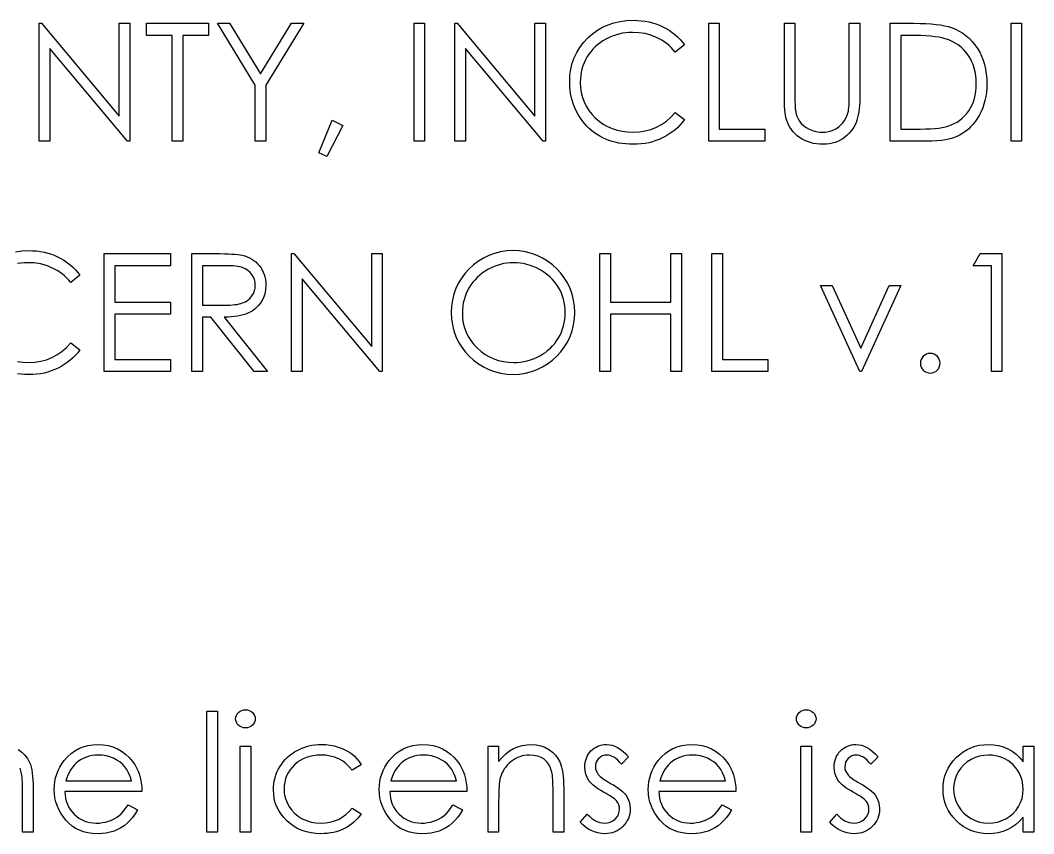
# Model space of a CAD drawing. Header units: millimetres. Extents: x -115 to 178, y -25 to 102.
# Drawn here: x -77.58 to -47.5, y 50.33 to 74.46 of the extents above; entities that cross this region are included whole.
import ezdxf

# ---------------------------------------------------------------- set-up
doc = ezdxf.new("R2010")
doc.units = ezdxf.units.MM

msp = doc.modelspace()

# ---------------------------------------------------------------- linework, layer by layer
at = {"color": 7, "linetype": 'Continuous', "flags": 128}
for points in [[(-77.021, 70.87), (-77.021, 74.37), (-77.021, 74.37), (-76.955, 74.37), (-76.955, 74.37), (-74.643, 71.616), (-74.643, 71.616), (-74.643, 74.37), (-74.643, 74.37), (-74.329, 74.37), (-74.329, 74.37), (-74.329, 70.87), (-74.329, 70.87), (-74.4, 70.87), (-74.4, 70.87), (-76.707, 73.619), (-76.707, 73.619), (-76.707, 70.87), (-76.707, 70.87), (-77.021, 70.87)], [(-73.835, 74.011), (-73.835, 74.37), (-73.835, 74.37), (-71.995, 74.37), (-71.995, 74.37), (-71.995, 74.011), (-71.995, 74.011), (-72.758, 74.011), (-72.758, 74.011), (-72.758, 70.87), (-72.758, 70.87), (-73.072, 70.87), (-73.072, 70.87), (-73.072, 74.011), (-73.072, 74.011), (-73.835, 74.011)], [(-71.726, 74.37), (-71.366, 74.37), (-71.366, 74.37), (-70.447, 72.867), (-70.447, 72.867), (-69.528, 74.37), (-69.528, 74.37), (-69.168, 74.37), (-69.168, 74.37), (-70.29, 72.534), (-70.29, 72.534), (-70.29, 70.87), (-70.29, 70.87), (-70.604, 70.87), (-70.604, 70.87), (-70.604, 72.534), (-70.604, 72.534), (-71.726, 74.37)], [(-65.893, 74.37), (-65.579, 74.37), (-65.579, 74.37), (-65.579, 70.87), (-65.579, 70.87), (-65.893, 70.87), (-65.893, 70.87), (-65.893, 74.37)], [(-64.681, 70.87), (-64.681, 74.37), (-64.681, 74.37), (-64.615, 74.37), (-64.615, 74.37), (-62.303, 71.616), (-62.303, 71.616), (-62.303, 74.37), (-62.303, 74.37), (-61.989, 74.37), (-61.989, 74.37), (-61.989, 70.87), (-61.989, 70.87), (-62.06, 70.87), (-62.06, 70.87), (-64.367, 73.619), (-64.367, 73.619), (-64.367, 70.87), (-64.367, 70.87), (-64.681, 70.87)], [(-57.861, 73.728), (-58.136, 73.518), (-58.136, 73.518), (-58.195, 73.587), (-58.258, 73.653), (-58.323, 73.714), (-58.391, 73.77), (-58.462, 73.822), (-58.536, 73.87), (-58.613, 73.913), (-58.693, 73.953), (-58.86, 74.018), (-59.034, 74.064), (-59.217, 74.092), (-59.407, 74.101), (-59.407, 74.101), (-59.513, 74.098), (-59.616, 74.089), (-59.718, 74.073), (-59.817, 74.051), (-59.915, 74.023), (-60.01, 73.99), (-60.104, 73.949), (-60.195, 73.903), (-60.284, 73.851), (-60.366, 73.795), (-60.444, 73.735), (-60.517, 73.67), (-60.585, 73.601), (-60.648, 73.528), (-60.705, 73.451), (-60.758, 73.369), (-60.805, 73.284), (-60.845, 73.197), (-60.879, 73.107), (-60.907, 73.014), (-60.929, 72.918), (-60.944, 72.821), (-60.954, 72.72), (-60.957, 72.617), (-60.957, 72.617), (-60.95, 72.462), (-60.929, 72.314), (-60.894, 72.172), (-60.845, 72.038), (-60.783, 71.909), (-60.706, 71.787), (-60.615, 71.671), (-60.511, 71.562), (-60.396, 71.464), (-60.273, 71.377), (-60.144, 71.305), (-60.007, 71.246), (-59.862, 71.199), (-59.711, 71.166), (-59.552, 71.146), (-59.386, 71.14), (-59.386, 71.14), (-59.203, 71.149), (-59.027, 71.176), (-58.86, 71.222), (-58.699, 71.286), (-58.547, 71.368), (-58.402, 71.468), (-58.265, 71.586), (-58.136, 71.723), (-58.136, 71.723), (-57.861, 71.515), (-57.861, 71.515), (-57.928, 71.43), (-58, 71.349), (-58.075, 71.274), (-58.154, 71.204), (-58.237, 71.138), (-58.325, 71.078), (-58.417, 71.023), (-58.512, 70.972), (-58.611, 70.927), (-58.713, 70.889), (-58.817, 70.856), (-58.925, 70.828), (-59.035, 70.807), (-59.149, 70.793), (-59.264, 70.784), (-59.384, 70.781), (-59.384, 70.781), (-59.496, 70.783), (-59.606, 70.791), (-59.713, 70.802), (-59.817, 70.819), (-59.918, 70.84), (-60.015, 70.867), (-60.11, 70.898), (-60.202, 70.934), (-60.291, 70.974), (-60.376, 71.02), (-60.459, 71.07), (-60.539, 71.125), (-60.615, 71.185), (-60.689, 71.249), (-60.76, 71.318), (-60.827, 71.393), (-60.827, 71.393), (-60.931, 71.525), (-61.021, 71.665), (-61.098, 71.811), (-61.16, 71.964), (-61.209, 72.123), (-61.243, 72.289), (-61.264, 72.461), (-61.271, 72.641), (-61.271, 72.641), (-61.263, 72.829), (-61.237, 73.01), (-61.195, 73.183), (-61.136, 73.349), (-61.061, 73.507), (-60.969, 73.657), (-60.86, 73.8), (-60.734, 73.935), (-60.595, 74.058), (-60.449, 74.165), (-60.293, 74.255), (-60.129, 74.329), (-59.956, 74.387), (-59.775, 74.427), (-59.585, 74.452), (-59.388, 74.46), (-59.388, 74.46), (-59.267, 74.457), (-59.149, 74.448), (-59.035, 74.433), (-58.924, 74.412), (-58.815, 74.385), (-58.709, 74.352), (-58.606, 74.312), (-58.506, 74.267), (-58.41, 74.217), (-58.319, 74.162), (-58.231, 74.101), (-58.148, 74.037), (-58.07, 73.967), (-57.995, 73.892), (-57.926, 73.812), (-57.861, 73.728)], [(-57.143, 74.37), (-56.829, 74.37), (-56.829, 74.37), (-56.829, 71.229), (-56.829, 71.229), (-55.482, 71.229), (-55.482, 71.229), (-55.482, 70.87), (-55.482, 70.87), (-57.143, 70.87), (-57.143, 70.87), (-57.143, 74.37)], [(-54.899, 74.37), (-54.585, 74.37), (-54.585, 74.37), (-54.585, 72.273), (-54.585, 72.273), (-54.585, 72.184), (-54.584, 72.104), (-54.583, 72.033), (-54.582, 71.971), (-54.579, 71.917), (-54.577, 71.872), (-54.575, 71.835), (-54.571, 71.808), (-54.571, 71.808), (-54.553, 71.71), (-54.528, 71.619), (-54.492, 71.538), (-54.45, 71.464), (-54.396, 71.398), (-54.329, 71.337), (-54.249, 71.283), (-54.157, 71.233), (-54.058, 71.192), (-53.96, 71.163), (-53.86, 71.145), (-53.761, 71.14), (-53.761, 71.14), (-53.675, 71.145), (-53.591, 71.158), (-53.509, 71.181), (-53.428, 71.213), (-53.352, 71.253), (-53.282, 71.3), (-53.219, 71.355), (-53.162, 71.416), (-53.113, 71.484), (-53.069, 71.56), (-53.034, 71.641), (-53.005, 71.73), (-53.005, 71.73), (-52.997, 71.767), (-52.99, 71.813), (-52.984, 71.869), (-52.979, 71.932), (-52.975, 72.004), (-52.972, 72.086), (-52.97, 72.175), (-52.97, 72.273), (-52.97, 72.273), (-52.97, 74.37), (-52.97, 74.37), (-52.656, 74.37), (-52.656, 74.37), (-52.656, 72.257), (-52.656, 72.257), (-52.657, 72.142), (-52.661, 72.034), (-52.668, 71.93), (-52.678, 71.832), (-52.691, 71.741), (-52.705, 71.654), (-52.724, 71.573), (-52.745, 71.498), (-52.769, 71.427), (-52.8, 71.358), (-52.836, 71.292), (-52.877, 71.228), (-52.925, 71.166), (-52.977, 71.107), (-53.036, 71.049), (-53.099, 70.995), (-53.167, 70.945), (-53.239, 70.901), (-53.315, 70.864), (-53.393, 70.834), (-53.475, 70.811), (-53.561, 70.794), (-53.65, 70.784), (-53.743, 70.781), (-53.743, 70.781), (-53.844, 70.784), (-53.941, 70.793), (-54.034, 70.809), (-54.124, 70.831), (-54.21, 70.86), (-54.292, 70.894), (-54.37, 70.936), (-54.446, 70.983), (-54.516, 71.035), (-54.579, 71.092), (-54.638, 71.153), (-54.69, 71.218), (-54.735, 71.287), (-54.775, 71.361), (-54.809, 71.438), (-54.837, 71.519), (-54.837, 71.519), (-54.851, 71.575), (-54.864, 71.642), (-54.875, 71.719), (-54.884, 71.806), (-54.89, 71.903), (-54.895, 72.01), (-54.898, 72.128), (-54.899, 72.257), (-54.899, 72.257), (-54.899, 74.37)], [(-51.758, 70.87), (-51.758, 74.37), (-51.758, 74.37), (-51.051, 74.37), (-51.051, 74.37), (-50.867, 74.368), (-50.695, 74.363), (-50.537, 74.353), (-50.391, 74.339), (-50.259, 74.321), (-50.14, 74.3), (-50.034, 74.274), (-49.941, 74.244), (-49.941, 74.244), (-49.82, 74.196), (-49.707, 74.139), (-49.599, 74.074), (-49.499, 74.001), (-49.406, 73.919), (-49.319, 73.83), (-49.239, 73.732), (-49.166, 73.626), (-49.1, 73.513), (-49.043, 73.395), (-48.996, 73.272), (-48.956, 73.144), (-48.926, 73.01), (-48.904, 72.87), (-48.891, 72.726), (-48.886, 72.576), (-48.886, 72.576), (-48.89, 72.447), (-48.9, 72.321), (-48.917, 72.2), (-48.942, 72.082), (-48.973, 71.968), (-49.011, 71.858), (-49.056, 71.752), (-49.108, 71.651), (-49.165, 71.554), (-49.226, 71.464), (-49.292, 71.38), (-49.362, 71.304), (-49.436, 71.233), (-49.514, 71.169), (-49.597, 71.112), (-49.683, 71.06), (-49.775, 71.016), (-49.877, 70.977), (-49.988, 70.945), (-50.107, 70.918), (-50.235, 70.897), (-50.373, 70.882), (-50.519, 70.873), (-50.673, 70.87), (-50.673, 70.87), (-51.758, 70.87)], [(-48.168, 74.37), (-47.854, 74.37), (-47.854, 74.37), (-47.854, 70.87), (-47.854, 70.87), (-48.168, 70.87), (-48.168, 70.87), (-48.168, 74.37)], [(-51.444, 71.229), (-51.042, 71.229), (-51.042, 71.229), (-50.869, 71.231), (-50.709, 71.235), (-50.563, 71.242), (-50.432, 71.252), (-50.313, 71.264), (-50.209, 71.279), (-50.118, 71.297), (-50.042, 71.318), (-50.042, 71.318), (-49.946, 71.354), (-49.856, 71.394), (-49.771, 71.442), (-49.692, 71.495), (-49.618, 71.555), (-49.548, 71.622), (-49.484, 71.694), (-49.425, 71.774), (-49.373, 71.858), (-49.327, 71.947), (-49.288, 72.041), (-49.257, 72.139), (-49.232, 72.242), (-49.214, 72.349), (-49.204, 72.461), (-49.2, 72.577), (-49.2, 72.577), (-49.204, 72.7), (-49.216, 72.817), (-49.235, 72.93), (-49.261, 73.039), (-49.296, 73.144), (-49.338, 73.243), (-49.387, 73.338), (-49.444, 73.429), (-49.508, 73.514), (-49.578, 73.592), (-49.654, 73.662), (-49.735, 73.727), (-49.823, 73.784), (-49.917, 73.834), (-50.017, 73.877), (-50.122, 73.913), (-50.122, 73.913), (-50.211, 73.936), (-50.312, 73.956), (-50.427, 73.973), (-50.554, 73.987), (-50.695, 73.997), (-50.849, 74.005), (-51.017, 74.01), (-51.198, 74.011), (-51.198, 74.011), (-51.444, 74.011), (-51.444, 74.011), (-51.444, 71.229)], [(-68.323, 71.499), (-68.002, 71.343), (-68.002, 71.343), (-68.484, 70.422), (-68.484, 70.422), (-68.72, 70.524), (-68.72, 70.524), (-68.323, 71.499)], [(-77.724, 67.594), (-77.534, 67.618), (-77.336, 67.627), (-77.336, 67.627), (-77.216, 67.624), (-77.098, 67.615), (-76.984, 67.6), (-76.872, 67.579), (-76.764, 67.552), (-76.658, 67.518), (-76.555, 67.479), (-76.455, 67.434), (-76.359, 67.384), (-76.267, 67.328), (-76.18, 67.268), (-76.097, 67.203), (-76.018, 67.133), (-75.944, 67.059), (-75.875, 66.979), (-75.809, 66.895)], [(-75.091, 67.537), (-73.117, 67.537), (-73.117, 67.537), (-73.117, 67.178), (-73.117, 67.178), (-74.777, 67.178), (-74.777, 67.178), (-74.777, 66.101), (-74.777, 66.101), (-73.117, 66.101), (-73.117, 66.101), (-73.117, 65.742), (-73.117, 65.742), (-74.777, 65.742), (-74.777, 65.742), (-74.777, 64.396), (-74.777, 64.396), (-73.117, 64.396), (-73.117, 64.396), (-73.117, 64.037), (-73.117, 64.037), (-75.091, 64.037), (-75.091, 64.037), (-75.091, 67.537)], [(-72.489, 67.537), (-71.788, 67.537), (-71.788, 67.537), (-71.648, 67.536), (-71.519, 67.534), (-71.403, 67.53), (-71.298, 67.525), (-71.204, 67.518), (-71.123, 67.51), (-71.053, 67.501), (-70.995, 67.489), (-70.995, 67.489), (-70.919, 67.469), (-70.846, 67.443), (-70.777, 67.412), (-70.712, 67.377), (-70.65, 67.335), (-70.592, 67.289), (-70.537, 67.238), (-70.486, 67.181), (-70.44, 67.121), (-70.4, 67.056), (-70.367, 66.989), (-70.339, 66.918), (-70.318, 66.844), (-70.302, 66.767), (-70.293, 66.685), (-70.29, 66.601), (-70.29, 66.601), (-70.299, 66.462), (-70.325, 66.331), (-70.368, 66.209), (-70.428, 66.096), (-70.505, 65.993), (-70.596, 65.904), (-70.702, 65.829), (-70.823, 65.766), (-70.89, 65.74), (-70.963, 65.717), (-71.042, 65.698), (-71.128, 65.682), (-71.22, 65.669), (-71.317, 65.66), (-71.421, 65.655), (-71.531, 65.653), (-71.531, 65.653), (-70.245, 64.037), (-70.245, 64.037), (-70.634, 64.037), (-70.634, 64.037), (-71.92, 65.653), (-71.92, 65.653), (-72.175, 65.653), (-72.175, 65.653), (-72.175, 64.037), (-72.175, 64.037), (-72.489, 64.037), (-72.489, 64.037), (-72.489, 67.537)], [(-69.527, 64.037), (-69.527, 67.537), (-69.527, 67.537), (-69.461, 67.537), (-69.461, 67.537), (-67.149, 64.782), (-67.149, 64.782), (-67.149, 67.537), (-67.149, 67.537), (-66.835, 67.537), (-66.835, 67.537), (-66.835, 64.037), (-66.835, 64.037), (-66.907, 64.037), (-66.907, 64.037), (-69.213, 66.786), (-69.213, 66.786), (-69.213, 64.037), (-69.213, 64.037), (-69.527, 64.037)], [(-60.373, 67.537), (-60.059, 67.537), (-60.059, 67.537), (-60.059, 66.101), (-60.059, 66.101), (-58.265, 66.101), (-58.265, 66.101), (-58.265, 67.537), (-58.265, 67.537), (-57.95, 67.537), (-57.95, 67.537), (-57.95, 64.037), (-57.95, 64.037), (-58.265, 64.037), (-58.265, 64.037), (-58.265, 65.742), (-58.265, 65.742), (-60.059, 65.742), (-60.059, 65.742), (-60.059, 64.037), (-60.059, 64.037), (-60.373, 64.037), (-60.373, 64.037), (-60.373, 67.537)], [(-57.053, 67.537), (-56.739, 67.537), (-56.739, 67.537), (-56.739, 64.396), (-56.739, 64.396), (-55.393, 64.396), (-55.393, 64.396), (-55.393, 64.037), (-55.393, 64.037), (-57.053, 64.037), (-57.053, 64.037), (-57.053, 67.537)], [(-49.085, 67.537), (-48.438, 67.537), (-48.438, 67.537), (-48.438, 64.037), (-48.438, 64.037), (-48.752, 64.037), (-48.752, 64.037), (-48.752, 67.178), (-48.752, 67.178), (-49.29, 67.178), (-49.29, 67.178), (-49.085, 67.537)], [(-75.809, 66.895), (-76.084, 66.685), (-76.084, 66.685), (-76.144, 66.754), (-76.206, 66.819), (-76.271, 66.88), (-76.339, 66.937), (-76.411, 66.989), (-76.485, 67.037), (-76.562, 67.08), (-76.642, 67.119), (-76.808, 67.184), (-76.983, 67.231), (-77.165, 67.259), (-77.356, 67.268), (-77.356, 67.268), (-77.461, 67.265), (-77.565, 67.255), (-77.667, 67.24)], [(-72.175, 67.178), (-72.175, 66.011), (-72.175, 66.011), (-71.534, 66.007), (-71.534, 66.007), (-71.444, 66.007), (-71.36, 66.011), (-71.282, 66.016), (-71.21, 66.023), (-71.144, 66.032), (-71.085, 66.043), (-71.031, 66.056), (-70.983, 66.072), (-70.899, 66.11), (-70.824, 66.157), (-70.759, 66.214), (-70.705, 66.281), (-70.66, 66.355), (-70.63, 66.433), (-70.611, 66.516), (-70.604, 66.602), (-70.604, 66.602), (-70.611, 66.686), (-70.63, 66.767), (-70.662, 66.843), (-70.706, 66.915), (-70.761, 66.981), (-70.823, 67.037), (-70.893, 67.082), (-70.972, 67.117), (-71.017, 67.131), (-71.068, 67.144), (-71.126, 67.154), (-71.19, 67.163), (-71.263, 67.17), (-71.341, 67.175), (-71.427, 67.177), (-71.519, 67.178), (-71.519, 67.178), (-72.175, 67.178)], [(-62.938, 67.268), (-63.038, 67.265), (-63.136, 67.255), (-63.233, 67.24), (-63.328, 67.218), (-63.422, 67.189), (-63.515, 67.155), (-63.606, 67.114), (-63.697, 67.067), (-63.784, 67.016), (-63.866, 66.959), (-63.943, 66.898), (-64.015, 66.833), (-64.082, 66.763), (-64.146, 66.689), (-64.203, 66.611), (-64.256, 66.528), (-64.303, 66.443), (-64.344, 66.354), (-64.378, 66.263), (-64.406, 66.17), (-64.429, 66.075), (-64.444, 65.976), (-64.454, 65.876), (-64.457, 65.773), (-64.457, 65.773), (-64.45, 65.622), (-64.429, 65.477), (-64.394, 65.338), (-64.345, 65.205), (-64.283, 65.077), (-64.207, 64.956), (-64.116, 64.841), (-64.012, 64.731), (-63.897, 64.632), (-63.777, 64.545), (-63.652, 64.473), (-63.521, 64.413), (-63.383, 64.366), (-63.241, 64.333), (-63.092, 64.313), (-62.938, 64.306), (-62.938, 64.306), (-62.834, 64.309), (-62.733, 64.318), (-62.633, 64.334), (-62.534, 64.355), (-62.438, 64.383), (-62.344, 64.416), (-62.253, 64.456), (-62.162, 64.501), (-62.075, 64.552), (-61.993, 64.608), (-61.917, 64.668), (-61.844, 64.733), (-61.777, 64.801), (-61.715, 64.875), (-61.658, 64.953), (-61.605, 65.036), (-61.558, 65.122), (-61.518, 65.21), (-61.483, 65.301), (-61.455, 65.394), (-61.434, 65.489), (-61.418, 65.587), (-61.408, 65.687), (-61.406, 65.789), (-61.406, 65.789), (-61.408, 65.891), (-61.418, 65.99), (-61.434, 66.087), (-61.455, 66.182), (-61.483, 66.274), (-61.518, 66.363), (-61.558, 66.45), (-61.605, 66.535), (-61.658, 66.616), (-61.715, 66.693), (-61.779, 66.766), (-61.846, 66.835), (-61.919, 66.899), (-61.997, 66.959), (-62.08, 67.016), (-62.168, 67.067), (-62.26, 67.114), (-62.353, 67.155), (-62.447, 67.189), (-62.542, 67.218), (-62.64, 67.24), (-62.738, 67.255), (-62.837, 67.265), (-62.938, 67.268)], [(-53.822, 66.595), (-53.482, 66.595), (-53.482, 66.595), (-52.633, 64.733), (-52.633, 64.733), (-51.784, 66.595), (-51.784, 66.595), (-51.444, 66.595), (-51.444, 66.595), (-52.611, 64.037), (-52.611, 64.037), (-52.656, 64.037), (-52.656, 64.037), (-53.822, 66.595)], [(-77.66, 64.333), (-77.501, 64.313), (-77.334, 64.306), (-77.334, 64.306), (-77.151, 64.315), (-76.976, 64.343), (-76.808, 64.388), (-76.648, 64.452), (-76.496, 64.534), (-76.351, 64.634), (-76.214, 64.753), (-76.084, 64.89), (-76.084, 64.89), (-75.809, 64.681), (-75.809, 64.681), (-75.877, 64.597), (-75.948, 64.516), (-76.023, 64.441), (-76.102, 64.371), (-76.186, 64.305), (-76.274, 64.245), (-76.365, 64.189), (-76.461, 64.139), (-76.56, 64.094), (-76.661, 64.055), (-76.766, 64.022), (-76.874, 63.995), (-76.984, 63.974), (-77.097, 63.959), (-77.213, 63.95), (-77.332, 63.947), (-77.332, 63.947), (-77.445, 63.949), (-77.555, 63.957), (-77.662, 63.969)], [(-72.04, 53.96), (-71.726, 53.96), (-71.726, 53.96), (-71.726, 50.37), (-71.726, 50.37), (-72.04, 50.37), (-72.04, 50.37), (-72.04, 53.96)], [(-70.897, 54.005), (-70.839, 54), (-70.785, 53.985), (-70.735, 53.96), (-70.691, 53.926), (-70.653, 53.884), (-70.626, 53.838), (-70.61, 53.788), (-70.604, 53.734), (-70.604, 53.734), (-70.61, 53.682), (-70.626, 53.633), (-70.653, 53.587), (-70.691, 53.546), (-70.735, 53.511), (-70.785, 53.486), (-70.839, 53.472), (-70.897, 53.467), (-70.897, 53.467), (-70.955, 53.472), (-71.007, 53.486), (-71.057, 53.511), (-71.102, 53.546), (-71.139, 53.587), (-71.166, 53.633), (-71.182, 53.682), (-71.188, 53.734), (-71.188, 53.734), (-71.182, 53.788), (-71.166, 53.838), (-71.139, 53.884), (-71.102, 53.926), (-71.057, 53.96), (-71.007, 53.985), (-70.955, 54), (-70.897, 54.005)], [(-54.25, 54.005), (-54.192, 54), (-54.138, 53.985), (-54.088, 53.96), (-54.043, 53.926), (-54.005, 53.884), (-53.979, 53.838), (-53.962, 53.788), (-53.957, 53.734), (-53.957, 53.734), (-53.962, 53.682), (-53.979, 53.633), (-54.005, 53.587), (-54.043, 53.546), (-54.088, 53.511), (-54.138, 53.486), (-54.192, 53.472), (-54.25, 53.467), (-54.25, 53.467), (-54.307, 53.472), (-54.36, 53.486), (-54.41, 53.511), (-54.455, 53.546), (-54.492, 53.587), (-54.518, 53.633), (-54.535, 53.682), (-54.54, 53.734), (-54.54, 53.734), (-54.535, 53.788), (-54.518, 53.838), (-54.492, 53.884), (-54.455, 53.926), (-54.41, 53.96), (-54.36, 53.985), (-54.307, 54), (-54.25, 54.005)], [(-74.383, 51.178), (-74.104, 51.032), (-74.104, 51.032), (-74.173, 50.915), (-74.247, 50.809), (-74.325, 50.715), (-74.409, 50.634), (-74.498, 50.563), (-74.592, 50.502), (-74.693, 50.448), (-74.798, 50.404), (-74.909, 50.37), (-75.028, 50.345), (-75.153, 50.331), (-75.286, 50.326), (-75.286, 50.326), (-75.433, 50.332), (-75.572, 50.351), (-75.702, 50.382), (-75.825, 50.427), (-75.938, 50.483), (-76.044, 50.553), (-76.142, 50.635), (-76.231, 50.729), (-76.311, 50.832), (-76.381, 50.938), (-76.439, 51.047), (-76.487, 51.16), (-76.525, 51.276), (-76.551, 51.394), (-76.567, 51.517), (-76.572, 51.642), (-76.572, 51.642), (-76.567, 51.76), (-76.554, 51.875), (-76.531, 51.987), (-76.499, 52.095), (-76.457, 52.2), (-76.407, 52.302), (-76.346, 52.401), (-76.278, 52.496), (-76.278, 52.496), (-76.18, 52.608), (-76.075, 52.705), (-75.962, 52.787), (-75.841, 52.854), (-75.712, 52.906), (-75.575, 52.944), (-75.431, 52.965), (-75.278, 52.973), (-75.278, 52.973), (-75.121, 52.965), (-74.972, 52.941), (-74.831, 52.902), (-74.698, 52.848), (-74.573, 52.777), (-74.457, 52.69), (-74.348, 52.587), (-74.248, 52.47), (-74.248, 52.47), (-74.183, 52.378), (-74.128, 52.281), (-74.08, 52.178), (-74.042, 52.07), (-74.011, 51.956), (-73.989, 51.837), (-73.975, 51.712), (-73.97, 51.582), (-73.97, 51.582), (-76.258, 51.582), (-76.258, 51.582), (-76.252, 51.481), (-76.238, 51.384), (-76.215, 51.292), (-76.184, 51.206), (-76.147, 51.123), (-76.1, 51.046), (-76.046, 50.973), (-75.983, 50.904), (-75.915, 50.842), (-75.842, 50.788), (-75.766, 50.743), (-75.685, 50.706), (-75.601, 50.677), (-75.513, 50.657), (-75.421, 50.644), (-75.325, 50.64), (-75.325, 50.64), (-75.231, 50.643), (-75.139, 50.654), (-75.048, 50.673), (-74.958, 50.699), (-74.872, 50.732), (-74.793, 50.769), (-74.721, 50.811), (-74.655, 50.858), (-74.591, 50.915), (-74.524, 50.988), (-74.455, 51.075), (-74.383, 51.178)], [(-67.463, 52.374), (-67.726, 52.21), (-67.726, 52.21), (-67.815, 52.315), (-67.913, 52.407), (-68.017, 52.484), (-68.129, 52.547), (-68.25, 52.596), (-68.378, 52.631), (-68.514, 52.652), (-68.657, 52.659), (-68.657, 52.659), (-68.772, 52.654), (-68.883, 52.641), (-68.988, 52.618), (-69.088, 52.586), (-69.184, 52.545), (-69.274, 52.494), (-69.36, 52.435), (-69.44, 52.367), (-69.513, 52.292), (-69.576, 52.212), (-69.63, 52.13), (-69.674, 52.043), (-69.708, 51.952), (-69.732, 51.858), (-69.747, 51.759), (-69.752, 51.656), (-69.752, 51.656), (-69.743, 51.522), (-69.716, 51.393), (-69.671, 51.267), (-69.609, 51.145), (-69.53, 51.032), (-69.438, 50.931), (-69.334, 50.845), (-69.215, 50.772), (-69.086, 50.714), (-68.95, 50.673), (-68.807, 50.648), (-68.655, 50.64), (-68.655, 50.64), (-68.516, 50.647), (-68.384, 50.668), (-68.258, 50.703), (-68.138, 50.752), (-68.026, 50.815), (-67.92, 50.892), (-67.819, 50.983), (-67.726, 51.088), (-67.726, 51.088), (-67.463, 50.916), (-67.463, 50.916), (-67.511, 50.848), (-67.563, 50.783), (-67.619, 50.723), (-67.678, 50.667), (-67.742, 50.614), (-67.81, 50.566), (-67.881, 50.521), (-67.956, 50.481), (-68.035, 50.444), (-68.116, 50.413), (-68.199, 50.386), (-68.286, 50.364), (-68.375, 50.347), (-68.468, 50.335), (-68.563, 50.328), (-68.66, 50.326), (-68.66, 50.326), (-68.809, 50.331), (-68.95, 50.349), (-69.086, 50.379), (-69.215, 50.42), (-69.337, 50.474), (-69.454, 50.539), (-69.563, 50.616), (-69.666, 50.705), (-69.76, 50.802), (-69.841, 50.905), (-69.909, 51.013), (-69.966, 51.126), (-70.01, 51.244), (-70.041, 51.367), (-70.059, 51.495), (-70.066, 51.628), (-70.066, 51.628), (-70.063, 51.719), (-70.054, 51.808), (-70.04, 51.895), (-70.019, 51.981), (-69.993, 52.065), (-69.961, 52.148), (-69.923, 52.228), (-69.879, 52.308), (-69.83, 52.384), (-69.777, 52.456), (-69.719, 52.524), (-69.657, 52.587), (-69.591, 52.646), (-69.52, 52.7), (-69.445, 52.751), (-69.365, 52.797), (-69.283, 52.838), (-69.197, 52.874), (-69.109, 52.904), (-69.019, 52.929), (-68.926, 52.948), (-68.832, 52.962), (-68.734, 52.97), (-68.634, 52.973), (-68.634, 52.973), (-68.509, 52.968), (-68.385, 52.953), (-68.263, 52.93), (-68.144, 52.895), (-68.03, 52.853), (-67.925, 52.805), (-67.83, 52.751), (-67.743, 52.692), (-67.664, 52.625), (-67.591, 52.55), (-67.524, 52.466), (-67.463, 52.374)], [(-64.736, 51.178), (-64.457, 51.032), (-64.457, 51.032), (-64.526, 50.915), (-64.599, 50.809), (-64.678, 50.715), (-64.762, 50.634), (-64.851, 50.563), (-64.945, 50.502), (-65.045, 50.448), (-65.15, 50.404), (-65.262, 50.37), (-65.38, 50.345), (-65.506, 50.331), (-65.638, 50.326), (-65.638, 50.326), (-65.785, 50.332), (-65.924, 50.351), (-66.055, 50.382), (-66.177, 50.427), (-66.291, 50.483), (-66.397, 50.553), (-66.495, 50.635), (-66.584, 50.729), (-66.664, 50.832), (-66.733, 50.938), (-66.792, 51.047), (-66.839, 51.16), (-66.877, 51.276), (-66.904, 51.394), (-66.919, 51.517), (-66.925, 51.642), (-66.925, 51.642), (-66.92, 51.76), (-66.907, 51.875), (-66.883, 51.987), (-66.851, 52.095), (-66.81, 52.2), (-66.759, 52.302), (-66.699, 52.401), (-66.63, 52.496), (-66.63, 52.496), (-66.533, 52.608), (-66.428, 52.705), (-66.315, 52.787), (-66.194, 52.854), (-66.065, 52.906), (-65.928, 52.944), (-65.783, 52.965), (-65.631, 52.973), (-65.631, 52.973), (-65.473, 52.965), (-65.324, 52.941), (-65.183, 52.902), (-65.051, 52.848), (-64.926, 52.777), (-64.809, 52.69), (-64.701, 52.587), (-64.601, 52.47), (-64.601, 52.47), (-64.536, 52.378), (-64.481, 52.281), (-64.433, 52.178), (-64.394, 52.07), (-64.364, 51.956), (-64.341, 51.837), (-64.328, 51.712), (-64.322, 51.582), (-64.322, 51.582), (-66.611, 51.582), (-66.611, 51.582), (-66.604, 51.481), (-66.59, 51.384), (-66.568, 51.292), (-66.537, 51.206), (-66.499, 51.123), (-66.453, 51.046), (-66.398, 50.973), (-66.336, 50.904), (-66.267, 50.842), (-66.195, 50.788), (-66.118, 50.743), (-66.038, 50.706), (-65.954, 50.677), (-65.865, 50.657), (-65.774, 50.644), (-65.677, 50.64), (-65.677, 50.64), (-65.584, 50.643), (-65.492, 50.654), (-65.401, 50.673), (-65.311, 50.699), (-65.225, 50.732), (-65.145, 50.769), (-65.073, 50.811), (-65.007, 50.858), (-64.943, 50.915), (-64.877, 50.988), (-64.807, 51.075), (-64.736, 51.178)], [(-63.694, 52.928), (-63.38, 52.928), (-63.38, 52.928), (-63.38, 52.467), (-63.38, 52.467), (-63.277, 52.59), (-63.169, 52.696), (-63.055, 52.783), (-62.936, 52.852), (-62.812, 52.905), (-62.682, 52.943), (-62.547, 52.965), (-62.407, 52.973), (-62.407, 52.973), (-62.265, 52.964), (-62.132, 52.937), (-62.007, 52.892), (-61.891, 52.829), (-61.786, 52.75), (-61.694, 52.659), (-61.619, 52.555), (-61.558, 52.439), (-61.532, 52.374), (-61.511, 52.299), (-61.492, 52.217), (-61.477, 52.126), (-61.466, 52.027), (-61.457, 51.919), (-61.452, 51.801), (-61.45, 51.677), (-61.45, 51.677), (-61.45, 50.37), (-61.45, 50.37), (-61.765, 50.37), (-61.765, 50.37), (-61.765, 51.574), (-61.765, 51.574), (-61.765, 51.678), (-61.767, 51.773), (-61.769, 51.86), (-61.774, 51.937), (-61.779, 52.005), (-61.786, 52.064), (-61.793, 52.115), (-61.802, 52.156), (-61.802, 52.156), (-61.837, 52.273), (-61.887, 52.376), (-61.95, 52.462), (-62.027, 52.533), (-62.116, 52.588), (-62.219, 52.627), (-62.334, 52.651), (-62.461, 52.659), (-62.461, 52.659), (-62.537, 52.656), (-62.611, 52.647), (-62.683, 52.632), (-62.752, 52.611), (-62.82, 52.583), (-62.886, 52.55), (-62.95, 52.51), (-63.012, 52.464), (-63.07, 52.414), (-63.123, 52.361), (-63.17, 52.305), (-63.213, 52.246), (-63.25, 52.184), (-63.282, 52.12), (-63.31, 52.052), (-63.332, 51.982), (-63.332, 51.982), (-63.343, 51.93), (-63.353, 51.868), (-63.361, 51.797), (-63.368, 51.716), (-63.373, 51.625), (-63.377, 51.525), (-63.379, 51.415), (-63.38, 51.295), (-63.38, 51.295), (-63.38, 50.37), (-63.38, 50.37), (-63.694, 50.37), (-63.694, 50.37), (-63.694, 52.928)], [(-59.521, 52.609), (-59.734, 52.39), (-59.734, 52.39), (-59.79, 52.453), (-59.846, 52.507), (-59.902, 52.554), (-59.957, 52.592), (-60.012, 52.621), (-60.067, 52.642), (-60.122, 52.655), (-60.176, 52.659), (-60.176, 52.659), (-60.242, 52.653), (-60.303, 52.633), (-60.359, 52.601), (-60.411, 52.555), (-60.453, 52.501), (-60.484, 52.444), (-60.502, 52.381), (-60.508, 52.315), (-60.508, 52.315), (-60.503, 52.254), (-60.486, 52.196), (-60.459, 52.139), (-60.421, 52.083), (-60.421, 52.083), (-60.397, 52.054), (-60.366, 52.024), (-60.329, 51.993), (-60.287, 51.961), (-60.237, 51.927), (-60.183, 51.893), (-60.122, 51.856), (-60.056, 51.819), (-60.056, 51.819), (-59.975, 51.773), (-59.9, 51.727), (-59.832, 51.682), (-59.771, 51.637), (-59.717, 51.592), (-59.67, 51.548), (-59.629, 51.503), (-59.595, 51.46), (-59.595, 51.46), (-59.543, 51.37), (-59.506, 51.274), (-59.484, 51.172), (-59.476, 51.065), (-59.476, 51.065), (-59.48, 50.989), (-59.489, 50.916), (-59.506, 50.846), (-59.529, 50.779), (-59.56, 50.715), (-59.597, 50.654), (-59.64, 50.596), (-59.691, 50.54), (-59.746, 50.49), (-59.804, 50.446), (-59.866, 50.41), (-59.931, 50.38), (-60, 50.356), (-60.072, 50.339), (-60.147, 50.329), (-60.226, 50.326), (-60.226, 50.326), (-60.331, 50.331), (-60.434, 50.349), (-60.535, 50.377), (-60.634, 50.417), (-60.728, 50.468), (-60.812, 50.528), (-60.889, 50.596), (-60.957, 50.672), (-60.957, 50.672), (-60.749, 50.909), (-60.749, 50.909), (-60.688, 50.846), (-60.627, 50.791), (-60.565, 50.745), (-60.503, 50.707), (-60.439, 50.678), (-60.373, 50.657), (-60.308, 50.644), (-60.242, 50.64), (-60.242, 50.64), (-60.151, 50.647), (-60.068, 50.671), (-59.991, 50.708), (-59.922, 50.762), (-59.864, 50.826), (-59.823, 50.896), (-59.799, 50.971), (-59.79, 51.051), (-59.79, 51.051), (-59.796, 51.118), (-59.812, 51.181), (-59.839, 51.24), (-59.876, 51.295), (-59.876, 51.295), (-59.901, 51.322), (-59.932, 51.351), (-59.971, 51.381), (-60.016, 51.414), (-60.068, 51.447), (-60.127, 51.482), (-60.192, 51.52), (-60.264, 51.559), (-60.264, 51.559), (-60.342, 51.603), (-60.413, 51.647), (-60.478, 51.691), (-60.537, 51.735), (-60.589, 51.778), (-60.634, 51.822), (-60.673, 51.865), (-60.705, 51.908), (-60.705, 51.908), (-60.756, 51.997), (-60.793, 52.093), (-60.815, 52.194), (-60.822, 52.302), (-60.822, 52.302), (-60.819, 52.373), (-60.811, 52.44), (-60.796, 52.505), (-60.777, 52.566), (-60.751, 52.625), (-60.719, 52.68), (-60.682, 52.733), (-60.639, 52.782), (-60.592, 52.826), (-60.541, 52.865), (-60.488, 52.898), (-60.432, 52.925), (-60.372, 52.946), (-60.31, 52.961), (-60.244, 52.97), (-60.176, 52.973), (-60.176, 52.973), (-60.094, 52.967), (-60.013, 52.951), (-59.931, 52.922), (-59.849, 52.882), (-59.768, 52.831), (-59.686, 52.768), (-59.603, 52.695), (-59.521, 52.609)], [(-56.749, 51.178), (-56.47, 51.032), (-56.47, 51.032), (-56.538, 50.915), (-56.612, 50.809), (-56.691, 50.715), (-56.775, 50.634), (-56.864, 50.563), (-56.958, 50.502), (-57.058, 50.448), (-57.163, 50.404), (-57.275, 50.37), (-57.393, 50.345), (-57.519, 50.331), (-57.651, 50.326), (-57.651, 50.326), (-57.798, 50.332), (-57.937, 50.351), (-58.068, 50.382), (-58.19, 50.427), (-58.304, 50.483), (-58.41, 50.553), (-58.508, 50.635), (-58.597, 50.729), (-58.677, 50.832), (-58.746, 50.938), (-58.804, 51.047), (-58.852, 51.16), (-58.89, 51.276), (-58.917, 51.394), (-58.932, 51.517), (-58.938, 51.642), (-58.938, 51.642), (-58.933, 51.76), (-58.919, 51.875), (-58.896, 51.987), (-58.864, 52.095), (-58.823, 52.2), (-58.772, 52.302), (-58.712, 52.401), (-58.643, 52.496), (-58.643, 52.496), (-58.546, 52.608), (-58.441, 52.705), (-58.328, 52.787), (-58.206, 52.854), (-58.077, 52.906), (-57.941, 52.944), (-57.796, 52.965), (-57.643, 52.973), (-57.643, 52.973), (-57.486, 52.965), (-57.337, 52.941), (-57.196, 52.902), (-57.064, 52.848), (-56.939, 52.777), (-56.822, 52.69), (-56.714, 52.587), (-56.613, 52.47), (-56.613, 52.47), (-56.549, 52.378), (-56.493, 52.281), (-56.446, 52.178), (-56.407, 52.07), (-56.376, 51.956), (-56.354, 51.837), (-56.341, 51.712), (-56.335, 51.582), (-56.335, 51.582), (-58.623, 51.582), (-58.623, 51.582), (-58.617, 51.481), (-58.603, 51.384), (-58.581, 51.292), (-58.55, 51.206), (-58.512, 51.123), (-58.466, 51.046), (-58.411, 50.973), (-58.349, 50.904), (-58.28, 50.842), (-58.208, 50.788), (-58.131, 50.743), (-58.051, 50.706), (-57.967, 50.677), (-57.878, 50.657), (-57.786, 50.644), (-57.69, 50.64), (-57.69, 50.64), (-57.596, 50.643), (-57.505, 50.654), (-57.413, 50.673), (-57.324, 50.699), (-57.237, 50.732), (-57.158, 50.769), (-57.086, 50.811), (-57.02, 50.858), (-56.956, 50.915), (-56.89, 50.988), (-56.82, 51.075), (-56.749, 51.178)], [(-52.117, 52.609), (-52.33, 52.39), (-52.33, 52.39), (-52.386, 52.453), (-52.442, 52.507), (-52.498, 52.554), (-52.553, 52.592), (-52.609, 52.621), (-52.663, 52.642), (-52.718, 52.655), (-52.772, 52.659), (-52.772, 52.659), (-52.838, 52.653), (-52.899, 52.633), (-52.956, 52.601), (-53.007, 52.555), (-53.05, 52.501), (-53.08, 52.444), (-53.098, 52.381), (-53.104, 52.315), (-53.104, 52.315), (-53.099, 52.254), (-53.083, 52.196), (-53.055, 52.139), (-53.017, 52.083), (-53.017, 52.083), (-52.993, 52.054), (-52.962, 52.024), (-52.925, 51.993), (-52.883, 51.961), (-52.834, 51.927), (-52.779, 51.893), (-52.719, 51.856), (-52.652, 51.819), (-52.652, 51.819), (-52.571, 51.773), (-52.496, 51.727), (-52.428, 51.682), (-52.367, 51.637), (-52.313, 51.592), (-52.266, 51.548), (-52.225, 51.503), (-52.191, 51.46), (-52.191, 51.46), (-52.14, 51.37), (-52.102, 51.274), (-52.08, 51.172), (-52.072, 51.065), (-52.072, 51.065), (-52.076, 50.989), (-52.086, 50.916), (-52.102, 50.846), (-52.126, 50.779), (-52.156, 50.715), (-52.193, 50.654), (-52.236, 50.596), (-52.287, 50.54), (-52.342, 50.49), (-52.4, 50.446), (-52.462, 50.41), (-52.527, 50.38), (-52.596, 50.356), (-52.668, 50.339), (-52.743, 50.329), (-52.822, 50.326), (-52.822, 50.326), (-52.928, 50.331), (-53.031, 50.349), (-53.132, 50.377), (-53.23, 50.417), (-53.324, 50.468), (-53.409, 50.528), (-53.485, 50.596), (-53.553, 50.672), (-53.553, 50.672), (-53.345, 50.909), (-53.345, 50.909), (-53.284, 50.846), (-53.223, 50.791), (-53.161, 50.745), (-53.099, 50.707), (-53.035, 50.678), (-52.97, 50.657), (-52.904, 50.644), (-52.838, 50.64), (-52.838, 50.64), (-52.747, 50.647), (-52.664, 50.671), (-52.588, 50.708), (-52.518, 50.762), (-52.461, 50.826), (-52.419, 50.896), (-52.395, 50.971), (-52.386, 51.051), (-52.386, 51.051), (-52.392, 51.118), (-52.408, 51.181), (-52.435, 51.24), (-52.473, 51.295), (-52.473, 51.295), (-52.497, 51.322), (-52.529, 51.351), (-52.567, 51.381), (-52.612, 51.414), (-52.664, 51.447), (-52.723, 51.482), (-52.788, 51.52), (-52.86, 51.559), (-52.86, 51.559), (-52.938, 51.603), (-53.01, 51.647), (-53.074, 51.691), (-53.133, 51.735), (-53.185, 51.778), (-53.23, 51.822), (-53.269, 51.865), (-53.301, 51.908), (-53.301, 51.908), (-53.352, 51.997), (-53.389, 52.093), (-53.411, 52.194), (-53.418, 52.302), (-53.418, 52.302), (-53.416, 52.373), (-53.407, 52.44), (-53.392, 52.505), (-53.373, 52.566), (-53.347, 52.625), (-53.315, 52.68), (-53.278, 52.733), (-53.235, 52.782), (-53.188, 52.826), (-53.137, 52.865), (-53.084, 52.898), (-53.028, 52.925), (-52.968, 52.946), (-52.906, 52.961), (-52.841, 52.97), (-52.772, 52.973), (-52.772, 52.973), (-52.691, 52.967), (-52.609, 52.951), (-52.527, 52.922), (-52.445, 52.882), (-52.364, 52.831), (-52.282, 52.768), (-52.199, 52.695), (-52.117, 52.609)], [(-47.495, 52.928), (-47.495, 50.37), (-47.495, 50.37), (-47.809, 50.37), (-47.809, 50.37), (-47.809, 50.813), (-47.809, 50.813), (-47.918, 50.695), (-48.032, 50.594), (-48.154, 50.51), (-48.282, 50.443), (-48.416, 50.392), (-48.555, 50.355), (-48.702, 50.333), (-48.854, 50.326), (-48.854, 50.326), (-48.989, 50.332), (-49.12, 50.35), (-49.245, 50.38), (-49.366, 50.422), (-49.481, 50.477), (-49.592, 50.544), (-49.697, 50.622), (-49.797, 50.713), (-49.889, 50.813), (-49.968, 50.917), (-50.035, 51.027), (-50.09, 51.143), (-50.133, 51.264), (-50.163, 51.389), (-50.181, 51.52), (-50.188, 51.656), (-50.188, 51.656), (-50.181, 51.79), (-50.163, 51.919), (-50.132, 52.042), (-50.089, 52.161), (-50.033, 52.275), (-49.966, 52.383), (-49.886, 52.488), (-49.794, 52.587), (-49.693, 52.677), (-49.586, 52.756), (-49.475, 52.822), (-49.359, 52.876), (-49.238, 52.919), (-49.111, 52.949), (-48.98, 52.967), (-48.844, 52.973), (-48.844, 52.973), (-48.688, 52.965), (-48.539, 52.942), (-48.398, 52.903), (-48.265, 52.849), (-48.14, 52.778), (-48.021, 52.688), (-47.912, 52.581), (-47.809, 52.455), (-47.809, 52.455), (-47.809, 52.928), (-47.809, 52.928), (-47.495, 52.928)], [(-77.641, 52.829), (-77.536, 52.75), (-77.444, 52.66), (-77.369, 52.556), (-77.308, 52.44), (-77.282, 52.375), (-77.261, 52.301), (-77.242, 52.219), (-77.227, 52.127), (-77.216, 52.027), (-77.207, 51.919), (-77.202, 51.802), (-77.2, 51.677), (-77.2, 51.677), (-77.2, 50.37), (-77.2, 50.37), (-77.515, 50.37), (-77.515, 50.37), (-77.515, 51.574), (-77.515, 51.574), (-77.515, 51.678), (-77.517, 51.773), (-77.519, 51.86), (-77.524, 51.937), (-77.529, 52.005), (-77.535, 52.064), (-77.543, 52.115), (-77.551, 52.156), (-77.551, 52.156), (-77.589, 52.273)], [(-74.284, 51.896), (-74.321, 52.02), (-74.366, 52.131), (-74.419, 52.228), (-74.479, 52.313), (-74.548, 52.387), (-74.628, 52.454), (-74.718, 52.512), (-74.818, 52.564), (-74.925, 52.606), (-75.035, 52.635), (-75.147, 52.653), (-75.262, 52.659), (-75.262, 52.659), (-75.356, 52.655), (-75.447, 52.644), (-75.535, 52.625), (-75.618, 52.599), (-75.699, 52.565), (-75.776, 52.524), (-75.85, 52.475), (-75.921, 52.419), (-75.921, 52.419), (-75.97, 52.373), (-76.016, 52.321), (-76.058, 52.264), (-76.098, 52.202), (-76.134, 52.133), (-76.168, 52.059), (-76.198, 51.981), (-76.225, 51.896), (-76.225, 51.896), (-74.284, 51.896)], [(-71.053, 52.928), (-70.739, 52.928), (-70.739, 52.928), (-70.739, 50.37), (-70.739, 50.37), (-71.053, 50.37), (-71.053, 50.37), (-71.053, 52.928)], [(-64.636, 51.896), (-64.673, 52.02), (-64.719, 52.131), (-64.772, 52.228), (-64.832, 52.313), (-64.901, 52.387), (-64.981, 52.454), (-65.07, 52.512), (-65.171, 52.564), (-65.277, 52.606), (-65.387, 52.635), (-65.499, 52.653), (-65.614, 52.659), (-65.614, 52.659), (-65.708, 52.655), (-65.799, 52.644), (-65.887, 52.625), (-65.971, 52.599), (-66.052, 52.565), (-66.129, 52.524), (-66.203, 52.475), (-66.273, 52.419), (-66.273, 52.419), (-66.323, 52.373), (-66.368, 52.321), (-66.411, 52.264), (-66.45, 52.202), (-66.487, 52.133), (-66.52, 52.059), (-66.55, 51.981), (-66.578, 51.896), (-66.578, 51.896), (-64.636, 51.896)], [(-56.649, 51.896), (-56.686, 52.02), (-56.732, 52.131), (-56.784, 52.228), (-56.845, 52.313), (-56.913, 52.387), (-56.993, 52.454), (-57.083, 52.512), (-57.183, 52.564), (-57.29, 52.606), (-57.4, 52.635), (-57.512, 52.653), (-57.627, 52.659), (-57.627, 52.659), (-57.721, 52.655), (-57.812, 52.644), (-57.9, 52.625), (-57.983, 52.599), (-58.065, 52.565), (-58.142, 52.524), (-58.215, 52.475), (-58.286, 52.419), (-58.286, 52.419), (-58.335, 52.373), (-58.381, 52.321), (-58.424, 52.264), (-58.463, 52.202), (-58.499, 52.133), (-58.533, 52.059), (-58.563, 51.981), (-58.591, 51.896), (-58.591, 51.896), (-56.649, 51.896)], [(-54.406, 52.928), (-54.091, 52.928), (-54.091, 52.928), (-54.091, 50.37), (-54.091, 50.37), (-54.406, 50.37), (-54.406, 50.37), (-54.406, 52.928)], [(-48.84, 52.659), (-48.977, 52.651), (-49.109, 52.626), (-49.235, 52.585), (-49.357, 52.527), (-49.469, 52.455), (-49.569, 52.369), (-49.658, 52.27), (-49.734, 52.157), (-49.795, 52.036), (-49.838, 51.912), (-49.865, 51.784), (-49.873, 51.653), (-49.873, 51.653), (-49.864, 51.522), (-49.838, 51.395), (-49.794, 51.27), (-49.733, 51.148), (-49.655, 51.034), (-49.567, 50.934), (-49.466, 50.847), (-49.353, 50.774), (-49.232, 50.715), (-49.106, 50.673), (-48.977, 50.648), (-48.843, 50.64), (-48.843, 50.64), (-48.707, 50.648), (-48.574, 50.673), (-48.446, 50.714), (-48.321, 50.772), (-48.206, 50.844), (-48.103, 50.929), (-48.016, 51.025), (-47.943, 51.132), (-47.884, 51.249), (-47.842, 51.374), (-47.818, 51.505), (-47.809, 51.644), (-47.809, 51.644), (-47.814, 51.75), (-47.828, 51.851), (-47.851, 51.949), (-47.884, 52.041), (-47.926, 52.13), (-47.977, 52.214), (-48.037, 52.293), (-48.107, 52.368), (-48.184, 52.436), (-48.264, 52.496), (-48.35, 52.545), (-48.439, 52.586), (-48.533, 52.618), (-48.631, 52.641), (-48.733, 52.655), (-48.84, 52.659)]]:
    msp.add_lwpolyline(points, dxfattribs=at)
at = {"color": 7, "linetype": 'Continuous'}
for centre, radius, start, end in [((-62.954, 65.79), 1.837, 90.0006, 89.9994), ((-50.569, 64.284), 0.292, 90.0015, 89.9985)]:
    msp.add_arc(centre, radius, start, end, dxfattribs=at)

doc.saveas('drawing.dxf')
